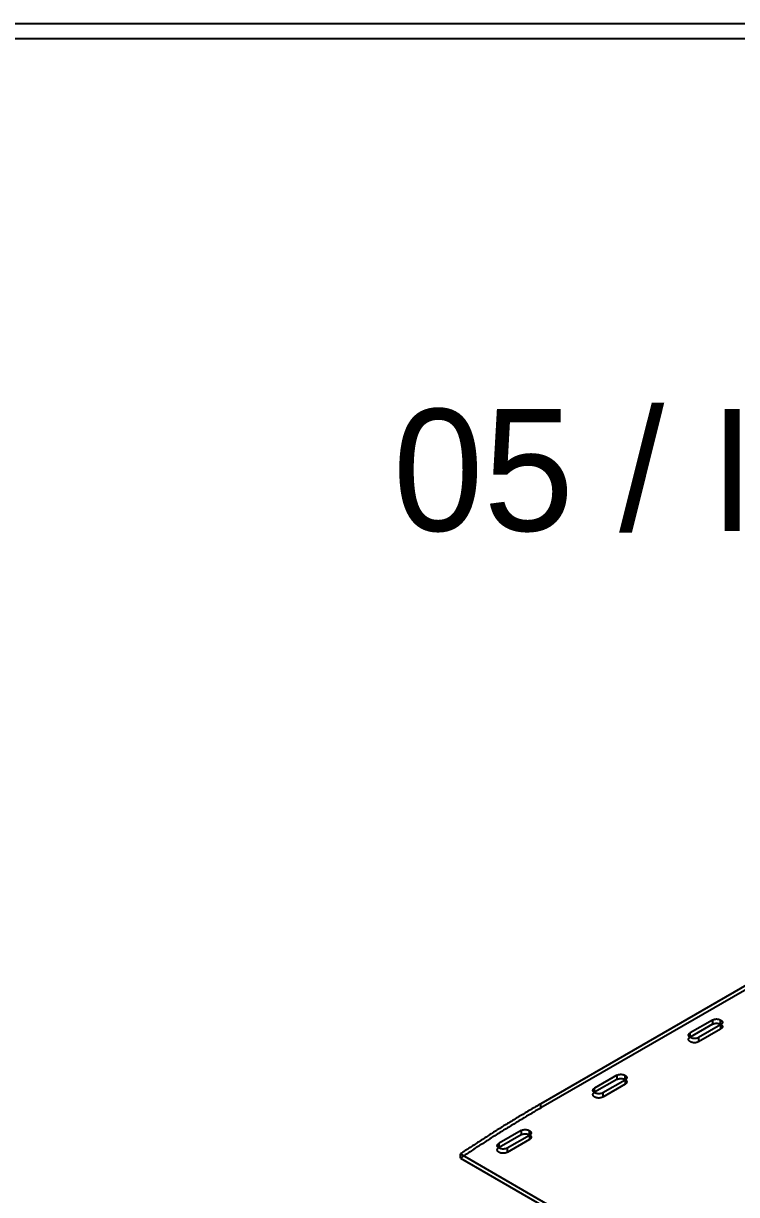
# Model space of a CAD drawing. Header units: inches. Extents: x 4 to 268, y 4 to 172.
# Drawn here: x 65.04 to 76.76, y 26.21 to 45.44 of the extents above; entities that cross this region are included whole.
import ezdxf

# ---------------------------------------------------------------- set-up
doc = ezdxf.new("R2010")
doc.units = ezdxf.units.IN
doc.header["$MEASUREMENT"] = 0

msp = doc.modelspace()

# ---------------------------------------------------------------- linework, layer by layer
at = {"layer": 'OUTLINE'}
for p, q in [((31.601, 45.444), (97.288, 45.444)), ((97.288, 45.194), (31.601, 45.194)), ((84.669, 34.126), (73.543, 27.703)), ((84.669, 34.057), (73.543, 27.633)), ((76.362, 29.077), (75.999, 28.868)), ((76.362, 29.077), (76.364, 29.078)), ((76.362, 29.077), (76.362, 29.008)), ((76.364, 29.078), (76.365, 29.079)), ((76.365, 29.079), (76.367, 29.08)), ((76.367, 29.08), (76.369, 29.081)), ((76.369, 29.081), (76.371, 29.082)), ((76.371, 29.082), (76.373, 29.083)), ((76.373, 29.083), (76.375, 29.084)), ((76.375, 29.084), (76.377, 29.084)), ((76.377, 29.084), (76.379, 29.085)), ((76.379, 29.085), (76.381, 29.086)), ((76.381, 29.086), (76.383, 29.086)), ((76.383, 29.086), (76.385, 29.087)), ((76.385, 29.087), (76.387, 29.088)), ((76.387, 29.088), (76.389, 29.088)), ((76.389, 29.088), (76.391, 29.089)), ((76.391, 29.089), (76.393, 29.089)), ((76.393, 29.089), (76.395, 29.09)), ((76.395, 29.09), (76.398, 29.09)), ((76.398, 29.09), (76.4, 29.091)), ((76.4, 29.091), (76.402, 29.091)), ((76.402, 29.091), (76.404, 29.092)), ((76.404, 29.092), (76.407, 29.092)), ((76.407, 29.092), (76.409, 29.092)), ((76.409, 29.092), (76.411, 29.093)), ((76.411, 29.093), (76.414, 29.093)), ((76.414, 29.093), (76.416, 29.093)), ((76.416, 29.093), (76.418, 29.093)), ((76.418, 29.093), (76.421, 29.093)), ((76.421, 29.093), (76.423, 29.094)), ((76.423, 29.094), (76.425, 29.094)), ((76.425, 29.094), (76.428, 29.094)), ((76.428, 29.094), (76.43, 29.094)), ((76.43, 29.094), (76.432, 29.094)), ((76.432, 29.094), (76.435, 29.094)), ((76.435, 29.094), (76.437, 29.094)), ((76.437, 29.094), (76.44, 29.093)), ((76.44, 29.093), (76.442, 29.093)), ((76.442, 29.093), (76.444, 29.093)), ((76.444, 29.093), (76.447, 29.093)), ((76.447, 29.093), (76.449, 29.093)), ((76.449, 29.093), (76.451, 29.092)), ((76.451, 29.092), (76.453, 29.092)), ((76.453, 29.092), (76.456, 29.092)), ((76.456, 29.092), (76.458, 29.091)), ((76.458, 29.091), (76.46, 29.091)), ((76.46, 29.091), (76.462, 29.09)), ((76.462, 29.09), (76.465, 29.09)), ((76.465, 29.09), (76.467, 29.089)), ((76.467, 29.089), (76.469, 29.089)), ((76.469, 29.089), (76.471, 29.088)), ((76.471, 29.088), (76.473, 29.088)), ((76.473, 29.088), (76.475, 29.087)), ((76.475, 29.087), (76.477, 29.086)), ((76.477, 29.086), (76.48, 29.086)), ((76.48, 29.086), (76.482, 29.085)), ((76.482, 29.085), (76.484, 29.084)), ((76.484, 29.084), (76.485, 29.084)), ((76.485, 29.084), (76.487, 29.083)), ((76.487, 29.083), (76.489, 29.082)), ((76.489, 29.082), (76.491, 29.081)), ((76.491, 29.081), (76.493, 29.08)), ((76.493, 29.08), (76.495, 29.079)), ((76.495, 29.079), (76.496, 29.078)), ((76.496, 29.078), (76.498, 29.077)), ((76.498, 29.008), (76.498, 29.077)), ((76.498, 29.077), (76.5, 29.076)), ((76.5, 29.076), (76.501, 29.075)), ((76.501, 29.075), (76.503, 29.074)), ((76.503, 29.074), (76.504, 29.073)), ((76.504, 29.073), (76.506, 29.072)), ((76.506, 29.072), (76.507, 29.071)), ((76.507, 29.071), (76.509, 29.07)), ((76.509, 29.07), (76.51, 29.069)), ((76.51, 29.069), (76.511, 29.068)), ((76.511, 29.068), (76.513, 29.067)), ((76.513, 29.067), (76.514, 29.066)), ((76.514, 29.066), (76.515, 29.064)), ((76.515, 29.064), (76.516, 29.063)), ((76.516, 29.063), (76.517, 29.062)), ((76.517, 29.062), (76.518, 29.061)), ((76.518, 29.061), (76.519, 29.059)), ((76.519, 29.059), (76.52, 29.058)), ((76.52, 29.058), (76.521, 29.057)), ((76.521, 29.057), (76.521, 29.056)), ((76.521, 29.056), (76.522, 29.054)), ((76.522, 29.054), (76.523, 29.053)), ((76.523, 29.053), (76.523, 29.052)), ((76.523, 29.052), (76.524, 29.05)), ((76.524, 29.05), (76.524, 29.049)), ((76.524, 29.049), (76.525, 29.048)), ((76.525, 29.048), (76.525, 29.046)), ((76.525, 29.046), (76.526, 29.045)), ((76.526, 29.045), (76.526, 29.044)), ((76.526, 29.044), (76.526, 29.042)), ((75.978, 28.85), (75.98, 28.852)), ((75.98, 28.852), (75.982, 28.855)), ((75.982, 28.855), (75.985, 28.857)), ((75.985, 28.857), (75.987, 28.86)), ((75.987, 28.86), (75.99, 28.862)), ((75.99, 28.862), (75.993, 28.864)), ((75.993, 28.864), (75.996, 28.866)), ((75.996, 28.866), (75.999, 28.868)), ((76.362, 29.008), (75.999, 28.798)), ((75.999, 28.798), (75.999, 28.868)), ((76.498, 28.999), (76.135, 28.789)), ((76.498, 28.929), (76.135, 28.72)), ((76.362, 29.008), (76.364, 29.009)), ((76.364, 29.009), (76.365, 29.009)), ((76.365, 29.009), (76.367, 29.01)), ((76.367, 29.01), (76.369, 29.011)), ((76.369, 29.011), (76.371, 29.012)), ((76.371, 29.012), (76.373, 29.013)), ((76.373, 29.013), (76.375, 29.014)), ((76.375, 29.014), (76.377, 29.014)), ((76.377, 29.014), (76.379, 29.015)), ((76.379, 29.015), (76.381, 29.016)), ((76.381, 29.016), (76.383, 29.017)), ((76.383, 29.017), (76.385, 29.017)), ((76.385, 29.017), (76.387, 29.018)), ((76.387, 29.018), (76.389, 29.019)), ((76.389, 29.019), (76.391, 29.019)), ((76.391, 29.019), (76.393, 29.02)), ((76.393, 29.02), (76.395, 29.02)), ((76.395, 29.02), (76.398, 29.021)), ((76.398, 29.021), (76.4, 29.021)), ((76.4, 29.021), (76.402, 29.021)), ((76.402, 29.021), (76.404, 29.022)), ((76.404, 29.022), (76.407, 29.022)), ((76.407, 29.022), (76.409, 29.022)), ((76.409, 29.022), (76.411, 29.023)), ((76.411, 29.023), (76.414, 29.023)), ((76.414, 29.023), (76.416, 29.023)), ((76.416, 29.023), (76.418, 29.023)), ((76.418, 29.023), (76.421, 29.024)), ((76.421, 29.024), (76.423, 29.024)), ((76.423, 29.024), (76.425, 29.024)), ((76.425, 29.024), (76.428, 29.024)), ((76.428, 29.024), (76.43, 29.024)), ((76.43, 29.024), (76.432, 29.024)), ((76.432, 29.024), (76.435, 29.024)), ((76.435, 29.024), (76.437, 29.024)), ((76.437, 29.024), (76.44, 29.024)), ((76.44, 29.024), (76.442, 29.023)), ((76.442, 29.023), (76.444, 29.023)), ((76.444, 29.023), (76.447, 29.023)), ((76.447, 29.023), (76.449, 29.023)), ((76.449, 29.023), (76.451, 29.022)), ((76.451, 29.022), (76.453, 29.022)), ((76.453, 29.022), (76.456, 29.022)), ((76.456, 29.022), (76.458, 29.021)), ((76.458, 29.021), (76.46, 29.021)), ((76.46, 29.021), (76.462, 29.021)), ((76.462, 29.021), (76.465, 29.02)), ((76.465, 29.02), (76.467, 29.02)), ((76.467, 29.02), (76.469, 29.019)), ((76.469, 29.019), (76.471, 29.019)), ((76.471, 29.019), (76.473, 29.018)), ((76.473, 29.018), (76.475, 29.017)), ((76.475, 29.017), (76.477, 29.017)), ((76.477, 29.017), (76.48, 29.016)), ((76.48, 29.016), (76.482, 29.015)), ((76.482, 29.015), (76.484, 29.014)), ((76.484, 29.014), (76.485, 29.014)), ((76.485, 29.014), (76.487, 29.013)), ((76.487, 29.013), (76.489, 29.012)), ((76.489, 29.012), (76.491, 29.011)), ((76.491, 29.011), (76.493, 29.01)), ((76.493, 29.01), (76.495, 29.009)), ((76.495, 29.009), (76.496, 29.009)), ((76.496, 29.009), (76.498, 29.008)), ((76.498, 29.008), (76.5, 29.007)), ((76.5, 29), (76.498, 28.999)), ((76.498, 28.999), (76.498, 28.929)), ((76.5, 28.93), (76.498, 28.929)), ((76.5, 29.007), (76.501, 29.006)), ((76.501, 29.001), (76.5, 29)), ((76.501, 28.931), (76.5, 28.93)), ((76.501, 29.006), (76.503, 29.005)), ((76.503, 29.002), (76.501, 29.001)), ((76.503, 28.932), (76.501, 28.931)), ((76.503, 29.005), (76.504, 29.004)), ((76.504, 29.003), (76.503, 29.002)), ((76.504, 28.933), (76.503, 28.932)), ((76.504, 29.004), (76.506, 29.002)), ((76.506, 29.004), (76.504, 29.003)), ((76.506, 28.934), (76.504, 28.933)), ((76.507, 29.005), (76.506, 29.004)), ((76.506, 29.002), (76.507, 29.001)), ((76.507, 28.935), (76.506, 28.934)), ((76.509, 29.006), (76.507, 29.005)), ((76.507, 29.001), (76.509, 29)), ((76.509, 28.936), (76.507, 28.935)), ((76.51, 29.007), (76.509, 29.006)), ((76.509, 29), (76.51, 28.999)), ((76.51, 28.937), (76.509, 28.936)), ((76.511, 29.008), (76.51, 29.007)), ((76.51, 28.999), (76.511, 28.998)), ((76.511, 28.939), (76.51, 28.937)), ((76.513, 29.01), (76.511, 29.008)), ((76.511, 28.998), (76.513, 28.997)), ((76.513, 28.94), (76.511, 28.939)), ((76.514, 29.011), (76.513, 29.01)), ((76.513, 28.997), (76.514, 28.996)), ((76.514, 28.941), (76.513, 28.94)), ((76.515, 29.012), (76.514, 29.011)), ((76.514, 28.996), (76.515, 28.994)), ((76.515, 28.942), (76.514, 28.941)), ((76.516, 29.013), (76.515, 29.012)), ((76.515, 28.994), (76.516, 28.993)), ((76.516, 28.943), (76.515, 28.942)), ((76.517, 29.014), (76.516, 29.013)), ((76.516, 28.993), (76.517, 28.992)), ((76.517, 28.945), (76.516, 28.943)), ((76.518, 29.016), (76.517, 29.014)), ((76.517, 28.992), (76.518, 28.991)), ((76.518, 28.946), (76.517, 28.945)), ((76.519, 29.017), (76.518, 29.016)), ((76.518, 28.991), (76.519, 28.99)), ((76.519, 28.947), (76.518, 28.946)), ((76.52, 29.018), (76.519, 29.017)), ((76.519, 28.99), (76.52, 28.988)), ((76.52, 28.948), (76.519, 28.947)), ((76.521, 29.019), (76.52, 29.018)), ((76.52, 28.988), (76.521, 28.987)), ((76.521, 28.95), (76.52, 28.948)), ((76.522, 29.022), (76.521, 29.021)), ((76.521, 29.021), (76.521, 29.019)), ((76.521, 28.987), (76.521, 28.986)), ((76.521, 28.986), (76.522, 28.984)), ((76.522, 28.952), (76.521, 28.951)), ((76.521, 28.951), (76.521, 28.95)), ((76.523, 29.023), (76.522, 29.022)), ((76.522, 28.984), (76.523, 28.983)), ((76.523, 28.953), (76.522, 28.952)), ((76.524, 29.026), (76.523, 29.025)), ((76.523, 29.025), (76.523, 29.023)), ((76.523, 28.983), (76.523, 28.982)), ((76.523, 28.982), (76.524, 28.98)), ((76.524, 28.956), (76.523, 28.955)), ((76.523, 28.955), (76.523, 28.953)), ((76.525, 29.029), (76.524, 29.027)), ((76.524, 29.027), (76.524, 29.026)), ((76.524, 28.98), (76.524, 28.979)), ((76.524, 28.979), (76.525, 28.978)), ((76.525, 28.959), (76.524, 28.957)), ((76.524, 28.957), (76.524, 28.956)), ((76.526, 29.031), (76.525, 29.03)), ((76.525, 29.03), (76.525, 29.029)), ((76.525, 28.978), (76.525, 28.976)), ((76.525, 28.976), (76.526, 28.975)), ((76.526, 28.962), (76.525, 28.96)), ((76.525, 28.96), (76.525, 28.959)), ((76.526, 29.042), (76.526, 29.041)), ((76.526, 29.041), (76.526, 29.039)), ((76.526, 29.039), (76.526, 29.038)), ((76.526, 29.038), (76.526, 29.037)), ((76.526, 29.037), (76.526, 29.035)), ((76.526, 29.035), (76.526, 29.034)), ((76.526, 29.034), (76.526, 29.033)), ((76.526, 29.033), (76.526, 29.031)), ((76.526, 28.975), (76.526, 28.974)), ((76.526, 28.974), (76.526, 28.972)), ((76.526, 28.972), (76.526, 28.971)), ((76.526, 28.971), (76.526, 28.97)), ((76.526, 28.97), (76.526, 28.968)), ((76.526, 28.968), (76.526, 28.967)), ((76.526, 28.967), (76.526, 28.966)), ((76.526, 28.966), (76.526, 28.964)), ((76.526, 28.964), (76.526, 28.963)), ((76.526, 28.963), (76.526, 28.962)), ((75.971, 28.831), (75.972, 28.834)), ((75.971, 28.829), (75.971, 28.831)), ((75.971, 28.826), (75.971, 28.829)), ((75.972, 28.823), (75.971, 28.826)), ((75.971, 28.762), (75.972, 28.764)), ((75.971, 28.759), (75.971, 28.762)), ((75.971, 28.756), (75.971, 28.759)), ((75.972, 28.753), (75.971, 28.756)), ((75.972, 28.837), (75.973, 28.839)), ((75.972, 28.834), (75.972, 28.837)), ((75.972, 28.821), (75.972, 28.823)), ((75.973, 28.818), (75.972, 28.821)), ((75.972, 28.767), (75.973, 28.77)), ((75.972, 28.764), (75.972, 28.767)), ((75.972, 28.751), (75.972, 28.753)), ((75.973, 28.748), (75.972, 28.751)), ((75.973, 28.839), (75.974, 28.842)), ((75.974, 28.815), (75.973, 28.818)), ((75.973, 28.77), (75.974, 28.772)), ((75.974, 28.745), (75.973, 28.748)), ((75.974, 28.842), (75.975, 28.845)), ((75.975, 28.813), (75.974, 28.815)), ((75.974, 28.772), (75.975, 28.775)), ((75.975, 28.743), (75.974, 28.745)), ((75.975, 28.845), (75.977, 28.847)), ((75.977, 28.81), (75.975, 28.813)), ((75.975, 28.775), (75.977, 28.778)), ((75.977, 28.74), (75.975, 28.743)), ((75.977, 28.847), (75.978, 28.85)), ((75.978, 28.807), (75.977, 28.81)), ((75.977, 28.778), (75.978, 28.78)), ((75.978, 28.738), (75.977, 28.74)), ((75.98, 28.805), (75.978, 28.807)), ((75.978, 28.78), (75.98, 28.783)), ((75.98, 28.735), (75.978, 28.738)), ((75.982, 28.802), (75.98, 28.805)), ((75.98, 28.783), (75.982, 28.785)), ((75.982, 28.733), (75.98, 28.735)), ((75.985, 28.8), (75.982, 28.802)), ((75.982, 28.785), (75.985, 28.787)), ((75.985, 28.73), (75.982, 28.733)), ((75.987, 28.798), (75.985, 28.8)), ((75.985, 28.787), (75.987, 28.79)), ((75.987, 28.728), (75.985, 28.73)), ((75.99, 28.796), (75.987, 28.798)), ((75.987, 28.79), (75.99, 28.792)), ((75.99, 28.726), (75.987, 28.728)), ((75.993, 28.793), (75.99, 28.796)), ((75.99, 28.792), (75.993, 28.794)), ((75.993, 28.724), (75.99, 28.726)), ((75.993, 28.794), (75.996, 28.796)), ((75.996, 28.791), (75.993, 28.793)), ((75.996, 28.722), (75.993, 28.724)), ((75.996, 28.796), (75.999, 28.798)), ((75.999, 28.789), (75.996, 28.791)), ((75.999, 28.72), (75.996, 28.722)), ((76.003, 28.788), (75.999, 28.789)), ((76.003, 28.718), (75.999, 28.72)), ((76.006, 28.786), (76.003, 28.788)), ((76.006, 28.716), (76.003, 28.718)), ((76.01, 28.784), (76.006, 28.786)), ((76.01, 28.714), (76.006, 28.716)), ((76.014, 28.782), (76.01, 28.784)), ((76.014, 28.713), (76.01, 28.714)), ((76.018, 28.781), (76.014, 28.782)), ((76.018, 28.711), (76.014, 28.713)), ((76.022, 28.78), (76.018, 28.781)), ((76.022, 28.71), (76.018, 28.711)), ((76.026, 28.778), (76.022, 28.78)), ((76.026, 28.709), (76.022, 28.71)), ((76.03, 28.777), (76.026, 28.778)), ((76.03, 28.708), (76.026, 28.709)), ((76.035, 28.776), (76.03, 28.777)), ((76.035, 28.707), (76.03, 28.708)), ((76.039, 28.776), (76.035, 28.776)), ((76.039, 28.706), (76.035, 28.707)), ((76.044, 28.775), (76.039, 28.776)), ((76.044, 28.705), (76.039, 28.706)), ((76.049, 28.774), (76.044, 28.775)), ((76.049, 28.704), (76.044, 28.705)), ((76.053, 28.774), (76.049, 28.774)), ((76.053, 28.704), (76.049, 28.704)), ((76.058, 28.773), (76.053, 28.774)), ((76.058, 28.704), (76.053, 28.704)), ((76.063, 28.773), (76.058, 28.773)), ((76.063, 28.703), (76.058, 28.704)), ((76.067, 28.773), (76.063, 28.773)), ((76.067, 28.703), (76.063, 28.703)), ((76.072, 28.773), (76.067, 28.773)), ((76.072, 28.703), (76.067, 28.703)), ((76.077, 28.773), (76.072, 28.773)), ((76.077, 28.704), (76.072, 28.703)), ((76.081, 28.774), (76.077, 28.773)), ((76.081, 28.704), (76.077, 28.704)), ((76.086, 28.774), (76.081, 28.774)), ((76.086, 28.704), (76.081, 28.704)), ((76.091, 28.775), (76.086, 28.774)), ((76.091, 28.705), (76.086, 28.704)), ((76.095, 28.776), (76.091, 28.775)), ((76.095, 28.706), (76.091, 28.705)), ((76.1, 28.776), (76.095, 28.776)), ((76.1, 28.707), (76.095, 28.706)), ((76.104, 28.777), (76.1, 28.776)), ((76.104, 28.708), (76.1, 28.707)), ((76.108, 28.778), (76.104, 28.777)), ((76.108, 28.709), (76.104, 28.708)), ((76.113, 28.78), (76.108, 28.778)), ((76.113, 28.71), (76.108, 28.709)), ((76.117, 28.781), (76.113, 28.78)), ((76.117, 28.711), (76.113, 28.71)), ((76.121, 28.782), (76.117, 28.781)), ((76.121, 28.713), (76.117, 28.711)), ((76.125, 28.784), (76.121, 28.782)), ((76.125, 28.714), (76.121, 28.713)), ((76.128, 28.786), (76.125, 28.784)), ((76.128, 28.716), (76.125, 28.714)), ((76.132, 28.788), (76.128, 28.786)), ((76.132, 28.718), (76.128, 28.716)), ((76.135, 28.789), (76.132, 28.788)), ((76.135, 28.72), (76.132, 28.718)), ((76.135, 28.789), (76.135, 28.72)), ((74.79, 28.17), (74.427, 27.96)), ((74.79, 28.1), (74.427, 27.89)), ((74.926, 28.091), (74.563, 27.882)), ((74.79, 28.17), (74.792, 28.171)), ((74.79, 28.17), (74.79, 28.1)), ((74.79, 28.1), (74.792, 28.101)), ((74.792, 28.171), (74.793, 28.172)), ((74.792, 28.101), (74.793, 28.102)), ((74.793, 28.172), (74.795, 28.172)), ((74.793, 28.102), (74.795, 28.103)), ((74.795, 28.172), (74.797, 28.173)), ((74.795, 28.103), (74.797, 28.104)), ((74.797, 28.173), (74.799, 28.174)), ((74.797, 28.104), (74.799, 28.104)), ((74.799, 28.174), (74.801, 28.175)), ((74.799, 28.104), (74.801, 28.105)), ((74.801, 28.175), (74.803, 28.176)), ((74.801, 28.105), (74.803, 28.106)), ((74.803, 28.176), (74.805, 28.177)), ((74.803, 28.106), (74.805, 28.107)), ((74.805, 28.177), (74.806, 28.177)), ((74.805, 28.107), (74.806, 28.108)), ((74.806, 28.177), (74.808, 28.178)), ((74.806, 28.108), (74.808, 28.108)), ((74.808, 28.178), (74.811, 28.179)), ((74.808, 28.108), (74.811, 28.109)), ((74.811, 28.179), (74.813, 28.179)), ((74.811, 28.109), (74.813, 28.11)), ((74.813, 28.179), (74.815, 28.18)), ((74.813, 28.11), (74.815, 28.11)), ((74.815, 28.18), (74.817, 28.181)), ((74.815, 28.11), (74.817, 28.111)), ((74.817, 28.181), (74.819, 28.181)), ((74.817, 28.111), (74.819, 28.111)), ((74.819, 28.181), (74.821, 28.182)), ((74.819, 28.111), (74.821, 28.112)), ((74.821, 28.182), (74.823, 28.182)), ((74.821, 28.112), (74.823, 28.112)), ((74.823, 28.182), (74.826, 28.183)), ((74.823, 28.112), (74.826, 28.113)), ((74.826, 28.183), (74.828, 28.183)), ((74.826, 28.113), (74.828, 28.113)), ((74.828, 28.183), (74.83, 28.184)), ((74.828, 28.113), (74.83, 28.114)), ((74.83, 28.184), (74.832, 28.184)), ((74.83, 28.114), (74.832, 28.114)), ((74.832, 28.184), (74.835, 28.184)), ((74.832, 28.114), (74.835, 28.114)), ((74.835, 28.184), (74.837, 28.185)), ((74.835, 28.114), (74.837, 28.115)), ((74.837, 28.185), (74.839, 28.185)), ((74.837, 28.115), (74.839, 28.115)), ((74.839, 28.185), (74.842, 28.185)), ((74.839, 28.115), (74.842, 28.115)), ((74.842, 28.185), (74.844, 28.185)), ((74.842, 28.115), (74.844, 28.116)), ((74.844, 28.185), (74.846, 28.186)), ((74.844, 28.116), (74.846, 28.116)), ((74.846, 28.186), (74.849, 28.186)), ((74.846, 28.116), (74.849, 28.116)), ((74.849, 28.186), (74.851, 28.186)), ((74.849, 28.116), (74.851, 28.116)), ((74.851, 28.186), (74.853, 28.186)), ((74.851, 28.116), (74.853, 28.116)), ((74.853, 28.186), (74.856, 28.186)), ((74.853, 28.116), (74.856, 28.116)), ((74.856, 28.186), (74.858, 28.186)), ((74.856, 28.116), (74.858, 28.116)), ((74.858, 28.186), (74.86, 28.186)), ((74.858, 28.116), (74.86, 28.116)), ((74.86, 28.186), (74.863, 28.186)), ((74.86, 28.116), (74.863, 28.116)), ((74.863, 28.186), (74.865, 28.186)), ((74.863, 28.116), (74.865, 28.116)), ((74.865, 28.186), (74.867, 28.186)), ((74.865, 28.116), (74.867, 28.116)), ((74.867, 28.186), (74.87, 28.186)), ((74.867, 28.116), (74.87, 28.116)), ((74.87, 28.186), (74.872, 28.185)), ((74.87, 28.116), (74.872, 28.116)), ((74.872, 28.185), (74.874, 28.185)), ((74.872, 28.116), (74.874, 28.115)), ((74.874, 28.185), (74.877, 28.185)), ((74.874, 28.115), (74.877, 28.115)), ((74.877, 28.185), (74.879, 28.185)), ((74.877, 28.115), (74.879, 28.115)), ((74.879, 28.185), (74.881, 28.184)), ((74.879, 28.115), (74.881, 28.114)), ((74.881, 28.184), (74.884, 28.184)), ((74.881, 28.114), (74.884, 28.114)), ((74.884, 28.184), (74.886, 28.184)), ((74.884, 28.114), (74.886, 28.114)), ((74.886, 28.184), (74.888, 28.183)), ((74.886, 28.114), (74.888, 28.113)), ((74.888, 28.183), (74.89, 28.183)), ((74.888, 28.113), (74.89, 28.113)), ((74.89, 28.183), (74.893, 28.182)), ((74.89, 28.113), (74.893, 28.112)), ((74.893, 28.182), (74.895, 28.182)), ((74.893, 28.112), (74.895, 28.112)), ((74.895, 28.182), (74.897, 28.181)), ((74.895, 28.112), (74.897, 28.111)), ((74.897, 28.181), (74.899, 28.181)), ((74.897, 28.111), (74.899, 28.111)), ((74.899, 28.181), (74.901, 28.18)), ((74.899, 28.111), (74.901, 28.11)), ((74.901, 28.18), (74.903, 28.179)), ((74.901, 28.11), (74.903, 28.11)), ((74.903, 28.179), (74.905, 28.179)), ((74.903, 28.11), (74.905, 28.109)), ((74.905, 28.179), (74.907, 28.178)), ((74.905, 28.109), (74.907, 28.108)), ((74.907, 28.178), (74.909, 28.177)), ((74.907, 28.108), (74.909, 28.108)), ((74.909, 28.177), (74.911, 28.177)), ((74.909, 28.108), (74.911, 28.107)), ((74.911, 28.177), (74.913, 28.176)), ((74.911, 28.107), (74.913, 28.106)), ((74.913, 28.176), (74.915, 28.175)), ((74.913, 28.106), (74.915, 28.105)), ((74.915, 28.175), (74.917, 28.174)), ((74.915, 28.105), (74.917, 28.104)), ((74.917, 28.174), (74.919, 28.173)), ((74.917, 28.104), (74.919, 28.104)), ((74.919, 28.173), (74.921, 28.172)), ((74.919, 28.104), (74.921, 28.103)), ((74.921, 28.172), (74.923, 28.172)), ((74.921, 28.103), (74.923, 28.102)), ((74.923, 28.172), (74.924, 28.171)), ((74.923, 28.102), (74.924, 28.101)), ((74.924, 28.171), (74.926, 28.17)), ((74.924, 28.101), (74.926, 28.1)), ((74.926, 28.17), (74.928, 28.169)), ((74.926, 28.1), (74.926, 28.17)), ((74.926, 28.1), (74.928, 28.099)), ((74.928, 28.092), (74.926, 28.091)), ((74.926, 28.091), (74.926, 28.021)), ((74.928, 28.169), (74.929, 28.168)), ((74.928, 28.099), (74.929, 28.098)), ((74.929, 28.093), (74.928, 28.092)), ((74.929, 28.168), (74.931, 28.167)), ((74.929, 28.098), (74.931, 28.097)), ((74.931, 28.094), (74.929, 28.093)), ((74.931, 28.167), (74.932, 28.166)), ((74.931, 28.097), (74.932, 28.096)), ((74.932, 28.095), (74.931, 28.094)), ((74.932, 28.166), (74.934, 28.165)), ((74.932, 28.096), (74.934, 28.095)), ((74.934, 28.096), (74.932, 28.095)), ((74.934, 28.165), (74.935, 28.164)), ((74.935, 28.097), (74.934, 28.096)), ((74.934, 28.095), (74.935, 28.094)), ((74.935, 28.164), (74.937, 28.162)), ((74.937, 28.098), (74.935, 28.097)), ((74.935, 28.094), (74.937, 28.093)), ((74.937, 28.162), (74.938, 28.161)), ((74.938, 28.1), (74.937, 28.098)), ((74.937, 28.093), (74.938, 28.091)), ((74.938, 28.161), (74.939, 28.16)), ((74.939, 28.101), (74.938, 28.1)), ((74.938, 28.091), (74.939, 28.09)), ((74.939, 28.16), (74.94, 28.159)), ((74.94, 28.102), (74.939, 28.101)), ((74.939, 28.09), (74.94, 28.089)), ((74.94, 28.159), (74.942, 28.158)), ((74.942, 28.103), (74.94, 28.102)), ((74.94, 28.089), (74.942, 28.088)), ((74.942, 28.158), (74.943, 28.157)), ((74.943, 28.104), (74.942, 28.103)), ((74.942, 28.088), (74.943, 28.087)), ((74.943, 28.157), (74.944, 28.155)), ((74.944, 28.105), (74.943, 28.104)), ((74.943, 28.087), (74.944, 28.086)), ((74.944, 28.155), (74.945, 28.154)), ((74.945, 28.107), (74.944, 28.105)), ((74.944, 28.086), (74.945, 28.084)), ((74.945, 28.154), (74.946, 28.153)), ((74.946, 28.108), (74.945, 28.107)), ((74.945, 28.084), (74.946, 28.083)), ((74.946, 28.153), (74.947, 28.152)), ((74.947, 28.109), (74.946, 28.108)), ((74.946, 28.083), (74.947, 28.082)), ((74.947, 28.152), (74.948, 28.15)), ((74.948, 28.11), (74.947, 28.109)), ((74.947, 28.082), (74.948, 28.081)), ((74.948, 28.15), (74.949, 28.149)), ((74.949, 28.112), (74.948, 28.11)), ((74.949, 28.149), (74.949, 28.148)), ((74.949, 28.148), (74.95, 28.147)), ((74.95, 28.114), (74.949, 28.113)), ((74.949, 28.113), (74.949, 28.112)), ((74.95, 28.147), (74.951, 28.145)), ((74.951, 28.116), (74.95, 28.114)), ((74.951, 28.145), (74.951, 28.144)), ((74.951, 28.144), (74.952, 28.143)), ((74.952, 28.118), (74.951, 28.117)), ((74.951, 28.117), (74.951, 28.116)), ((74.952, 28.143), (74.952, 28.141)), ((74.952, 28.141), (74.953, 28.14)), ((74.953, 28.121), (74.952, 28.12)), ((74.952, 28.12), (74.952, 28.118)), ((74.953, 28.14), (74.953, 28.139)), ((74.953, 28.139), (74.953, 28.137)), ((74.953, 28.137), (74.954, 28.136)), ((74.954, 28.125), (74.953, 28.124)), ((74.953, 28.124), (74.953, 28.122)), ((74.953, 28.122), (74.953, 28.121)), ((74.954, 28.136), (74.954, 28.135)), ((74.954, 28.135), (74.954, 28.133)), ((74.954, 28.133), (74.954, 28.132)), ((74.954, 28.132), (74.954, 28.13)), ((74.954, 28.13), (74.954, 28.129)), ((74.954, 28.129), (74.954, 28.128)), ((74.954, 28.128), (74.954, 28.126)), ((74.954, 28.126), (74.954, 28.125)), ((74.399, 27.926), (74.4, 27.929)), ((74.399, 27.924), (74.399, 27.926)), ((74.399, 27.921), (74.399, 27.924)), ((74.399, 27.918), (74.399, 27.921)), ((74.399, 27.916), (74.399, 27.918)), ((74.4, 27.913), (74.399, 27.916)), ((74.4, 27.929), (74.401, 27.932)), ((74.401, 27.91), (74.4, 27.913)), ((74.401, 27.932), (74.402, 27.934)), ((74.402, 27.907), (74.401, 27.91)), ((74.402, 27.934), (74.403, 27.937)), ((74.403, 27.905), (74.402, 27.907)), ((74.403, 27.937), (74.405, 27.94)), ((74.405, 27.902), (74.403, 27.905)), ((74.405, 27.94), (74.406, 27.942)), ((74.406, 27.9), (74.405, 27.902)), ((74.406, 27.942), (74.408, 27.945)), ((74.408, 27.897), (74.406, 27.9)), ((74.408, 27.945), (74.41, 27.947)), ((74.41, 27.895), (74.408, 27.897)), ((74.41, 27.947), (74.413, 27.95)), ((74.413, 27.892), (74.41, 27.895)), ((74.413, 27.95), (74.415, 27.952)), ((74.415, 27.89), (74.413, 27.892)), ((74.415, 27.952), (74.418, 27.954)), ((74.418, 27.888), (74.415, 27.89)), ((74.418, 27.954), (74.421, 27.956)), ((74.421, 27.956), (74.424, 27.958)), ((74.424, 27.958), (74.427, 27.96)), ((74.424, 27.888), (74.427, 27.89)), ((74.427, 27.89), (74.427, 27.96)), ((74.926, 28.021), (74.563, 27.812)), ((74.928, 28.022), (74.926, 28.021)), ((74.929, 28.023), (74.928, 28.022)), ((74.931, 28.024), (74.929, 28.023)), ((74.932, 28.025), (74.931, 28.024)), ((74.934, 28.026), (74.932, 28.025)), ((74.935, 28.028), (74.934, 28.026)), ((74.937, 28.029), (74.935, 28.028)), ((74.938, 28.03), (74.937, 28.029)), ((74.939, 28.031), (74.938, 28.03)), ((74.94, 28.032), (74.939, 28.031)), ((74.942, 28.033), (74.94, 28.032)), ((74.943, 28.034), (74.942, 28.033)), ((74.944, 28.036), (74.943, 28.034)), ((74.945, 28.037), (74.944, 28.036)), ((74.946, 28.038), (74.945, 28.037)), ((74.947, 28.039), (74.946, 28.038)), ((74.948, 28.041), (74.947, 28.039)), ((74.948, 28.081), (74.949, 28.079)), ((74.949, 28.042), (74.948, 28.041)), ((74.949, 28.079), (74.949, 28.078)), ((74.949, 28.078), (74.95, 28.077)), ((74.95, 28.044), (74.949, 28.043)), ((74.949, 28.043), (74.949, 28.042)), ((74.95, 28.077), (74.951, 28.075)), ((74.951, 28.046), (74.95, 28.044)), ((74.951, 28.075), (74.951, 28.074)), ((74.951, 28.074), (74.952, 28.073)), ((74.952, 28.048), (74.951, 28.047)), ((74.951, 28.047), (74.951, 28.046)), ((74.952, 28.073), (74.952, 28.071)), ((74.952, 28.071), (74.953, 28.07)), ((74.953, 28.051), (74.952, 28.05)), ((74.952, 28.05), (74.952, 28.048)), ((74.953, 28.07), (74.953, 28.069)), ((74.953, 28.069), (74.953, 28.067)), ((74.953, 28.067), (74.954, 28.066)), ((74.954, 28.055), (74.953, 28.054)), ((74.953, 28.054), (74.953, 28.052)), ((74.953, 28.052), (74.953, 28.051)), ((74.954, 28.066), (74.954, 28.065)), ((74.954, 28.065), (74.954, 28.063)), ((74.954, 28.063), (74.954, 28.062)), ((74.954, 28.062), (74.954, 28.061)), ((74.954, 28.061), (74.954, 28.059)), ((74.954, 28.059), (74.954, 28.058)), ((74.954, 28.058), (74.954, 28.057)), ((74.954, 28.057), (74.954, 28.055)), ((73.543, 27.703), (73.521, 27.69)), ((73.543, 27.633), (73.543, 27.703)), ((74.399, 27.857), (74.4, 27.859)), ((74.399, 27.854), (74.399, 27.857)), ((74.399, 27.851), (74.399, 27.854)), ((74.399, 27.848), (74.399, 27.851)), ((74.399, 27.846), (74.399, 27.848)), ((74.4, 27.843), (74.399, 27.846)), ((74.4, 27.859), (74.401, 27.862)), ((74.401, 27.84), (74.4, 27.843)), ((74.401, 27.862), (74.402, 27.865)), ((74.402, 27.838), (74.401, 27.84)), ((74.402, 27.865), (74.403, 27.867)), ((74.403, 27.835), (74.402, 27.838)), ((74.403, 27.867), (74.405, 27.87)), ((74.405, 27.832), (74.403, 27.835)), ((74.405, 27.87), (74.406, 27.872)), ((74.406, 27.83), (74.405, 27.832)), ((74.406, 27.872), (74.408, 27.875)), ((74.408, 27.827), (74.406, 27.83)), ((74.408, 27.875), (74.41, 27.877)), ((74.41, 27.825), (74.408, 27.827)), ((74.41, 27.877), (74.413, 27.88)), ((74.413, 27.823), (74.41, 27.825)), ((74.413, 27.88), (74.415, 27.882)), ((74.415, 27.82), (74.413, 27.823)), ((74.415, 27.882), (74.418, 27.884)), ((74.418, 27.818), (74.415, 27.82)), ((74.421, 27.886), (74.418, 27.888)), ((74.418, 27.884), (74.421, 27.886)), ((74.421, 27.816), (74.418, 27.818)), ((74.421, 27.886), (74.424, 27.888)), ((74.424, 27.884), (74.421, 27.886)), ((74.424, 27.814), (74.421, 27.816)), ((74.427, 27.882), (74.424, 27.884)), ((74.427, 27.812), (74.424, 27.814)), ((74.431, 27.88), (74.427, 27.882)), ((74.431, 27.81), (74.427, 27.812)), ((74.434, 27.878), (74.431, 27.88)), ((74.434, 27.808), (74.431, 27.81)), ((74.438, 27.876), (74.434, 27.878)), ((74.438, 27.807), (74.434, 27.808)), ((74.442, 27.875), (74.438, 27.876)), ((74.442, 27.805), (74.438, 27.807)), ((74.446, 27.873), (74.442, 27.875)), ((74.446, 27.804), (74.442, 27.805)), ((74.45, 27.872), (74.446, 27.873)), ((74.45, 27.802), (74.446, 27.804)), ((74.454, 27.871), (74.45, 27.872)), ((74.454, 27.801), (74.45, 27.802)), ((74.458, 27.87), (74.454, 27.871)), ((74.458, 27.8), (74.454, 27.801)), ((74.463, 27.869), (74.458, 27.87)), ((74.463, 27.799), (74.458, 27.8)), ((74.467, 27.868), (74.463, 27.869)), ((74.467, 27.798), (74.463, 27.799)), ((74.472, 27.867), (74.467, 27.868)), ((74.472, 27.797), (74.467, 27.798)), ((74.476, 27.866), (74.472, 27.867)), ((74.476, 27.797), (74.472, 27.797)), ((74.481, 27.866), (74.476, 27.866)), ((74.481, 27.796), (74.476, 27.797)), ((74.486, 27.866), (74.481, 27.866)), ((74.486, 27.796), (74.481, 27.796)), ((74.49, 27.865), (74.486, 27.866)), ((74.49, 27.796), (74.486, 27.796)), ((74.495, 27.865), (74.49, 27.865)), ((74.495, 27.796), (74.49, 27.796)), ((74.5, 27.865), (74.495, 27.865)), ((74.5, 27.796), (74.495, 27.796)), ((74.505, 27.866), (74.5, 27.865)), ((74.505, 27.796), (74.5, 27.796)), ((74.509, 27.866), (74.505, 27.866)), ((74.509, 27.796), (74.505, 27.796)), ((74.514, 27.866), (74.509, 27.866)), ((74.514, 27.797), (74.509, 27.796)), ((74.519, 27.867), (74.514, 27.866)), ((74.519, 27.797), (74.514, 27.797)), ((74.523, 27.868), (74.519, 27.867)), ((74.523, 27.798), (74.519, 27.797)), ((74.528, 27.869), (74.523, 27.868)), ((74.528, 27.799), (74.523, 27.798)), ((74.532, 27.87), (74.528, 27.869)), ((74.532, 27.8), (74.528, 27.799)), ((74.536, 27.871), (74.532, 27.87)), ((74.536, 27.801), (74.532, 27.8)), ((74.541, 27.872), (74.536, 27.871)), ((74.541, 27.802), (74.536, 27.801)), ((74.545, 27.873), (74.541, 27.872)), ((74.545, 27.804), (74.541, 27.802)), ((74.549, 27.875), (74.545, 27.873)), ((74.549, 27.805), (74.545, 27.804)), ((74.552, 27.876), (74.549, 27.875)), ((74.552, 27.807), (74.549, 27.805)), ((74.556, 27.878), (74.552, 27.876)), ((74.556, 27.808), (74.552, 27.807)), ((74.56, 27.88), (74.556, 27.878)), ((74.56, 27.81), (74.556, 27.808)), ((74.563, 27.882), (74.56, 27.88)), ((74.563, 27.812), (74.56, 27.81)), ((74.563, 27.882), (74.563, 27.812)), ((73.223, 27.515), (73.202, 27.502)), ((73.244, 27.528), (73.223, 27.515)), ((73.266, 27.54), (73.244, 27.528)), ((73.287, 27.553), (73.266, 27.54)), ((73.308, 27.565), (73.287, 27.553)), ((73.329, 27.578), (73.308, 27.565)), ((73.329, 27.508), (73.308, 27.496)), ((73.35, 27.59), (73.329, 27.578)), ((73.35, 27.521), (73.329, 27.508)), ((73.372, 27.603), (73.35, 27.59)), ((73.372, 27.533), (73.35, 27.521)), ((73.393, 27.616), (73.372, 27.603)), ((73.393, 27.546), (73.372, 27.533)), ((73.414, 27.628), (73.393, 27.616)), ((73.414, 27.558), (73.393, 27.546)), ((73.436, 27.641), (73.414, 27.628)), ((73.436, 27.571), (73.414, 27.558)), ((73.457, 27.653), (73.436, 27.641)), ((73.457, 27.583), (73.436, 27.571)), ((73.478, 27.665), (73.457, 27.653)), ((73.478, 27.596), (73.457, 27.583)), ((73.5, 27.678), (73.478, 27.665)), ((73.5, 27.608), (73.478, 27.596)), ((73.521, 27.69), (73.5, 27.678)), ((73.521, 27.621), (73.5, 27.608)), ((73.543, 27.633), (73.521, 27.621)), ((72.91, 27.324), (72.889, 27.311)), ((72.931, 27.337), (72.91, 27.324)), ((72.951, 27.349), (72.931, 27.337)), ((72.972, 27.362), (72.951, 27.349)), ((72.993, 27.375), (72.972, 27.362)), ((73.014, 27.388), (72.993, 27.375)), ((73.014, 27.318), (72.993, 27.305)), ((73.035, 27.401), (73.014, 27.388)), ((73.035, 27.331), (73.014, 27.318)), ((73.055, 27.413), (73.035, 27.401)), ((73.055, 27.344), (73.035, 27.331)), ((73.076, 27.426), (73.055, 27.413)), ((73.076, 27.356), (73.055, 27.344)), ((73.097, 27.439), (73.076, 27.426)), ((73.097, 27.369), (73.076, 27.356)), ((73.118, 27.452), (73.097, 27.439)), ((73.118, 27.382), (73.097, 27.369)), ((73.139, 27.464), (73.118, 27.452)), ((73.139, 27.394), (73.118, 27.382)), ((73.16, 27.477), (73.139, 27.464)), ((73.16, 27.407), (73.139, 27.394)), ((73.181, 27.49), (73.16, 27.477)), ((73.181, 27.42), (73.16, 27.407)), ((73.202, 27.502), (73.181, 27.49)), ((73.202, 27.432), (73.181, 27.42)), ((73.223, 27.445), (73.202, 27.432)), ((73.244, 27.458), (73.223, 27.445)), ((73.266, 27.47), (73.244, 27.458)), ((73.287, 27.483), (73.266, 27.47)), ((73.308, 27.496), (73.287, 27.483)), ((72.603, 27.129), (72.582, 27.116)), ((72.623, 27.142), (72.603, 27.129)), ((72.643, 27.155), (72.623, 27.142)), ((72.664, 27.168), (72.643, 27.155)), ((72.684, 27.182), (72.664, 27.168)), ((72.704, 27.195), (72.684, 27.182)), ((72.704, 27.125), (72.684, 27.112)), ((72.725, 27.208), (72.704, 27.195)), ((72.725, 27.138), (72.704, 27.125)), ((72.745, 27.22), (72.725, 27.208)), ((72.745, 27.151), (72.725, 27.138)), ((72.766, 27.233), (72.745, 27.22)), ((72.766, 27.164), (72.745, 27.151)), ((72.786, 27.246), (72.766, 27.233)), ((72.786, 27.177), (72.766, 27.164)), ((72.807, 27.259), (72.786, 27.246)), ((72.807, 27.19), (72.786, 27.177)), ((72.827, 27.272), (72.807, 27.259)), ((72.827, 27.202), (72.807, 27.19)), ((72.848, 27.285), (72.827, 27.272)), ((72.848, 27.215), (72.827, 27.202)), ((72.869, 27.298), (72.848, 27.285)), ((72.869, 27.228), (72.848, 27.215)), ((73.218, 27.262), (72.855, 27.053)), ((73.218, 27.192), (72.855, 26.983)), ((72.889, 27.311), (72.869, 27.298)), ((72.889, 27.241), (72.869, 27.228)), ((72.91, 27.254), (72.889, 27.241)), ((72.931, 27.267), (72.91, 27.254)), ((72.951, 27.28), (72.931, 27.267)), ((72.972, 27.292), (72.951, 27.28)), ((72.993, 27.305), (72.972, 27.292)), ((73.354, 27.183), (72.991, 26.974)), ((73.218, 27.262), (73.22, 27.263)), ((73.218, 27.262), (73.218, 27.192)), ((73.218, 27.192), (73.22, 27.193)), ((73.22, 27.263), (73.221, 27.264)), ((73.22, 27.193), (73.221, 27.194)), ((73.221, 27.264), (73.223, 27.265)), ((73.221, 27.194), (73.223, 27.195)), ((73.223, 27.265), (73.225, 27.266)), ((73.223, 27.195), (73.225, 27.196)), ((73.225, 27.266), (73.227, 27.267)), ((73.225, 27.196), (73.227, 27.197)), ((73.227, 27.267), (73.229, 27.267)), ((73.227, 27.197), (73.229, 27.198)), ((73.229, 27.267), (73.23, 27.268)), ((73.229, 27.198), (73.23, 27.198)), ((73.23, 27.268), (73.232, 27.269)), ((73.23, 27.198), (73.232, 27.199)), ((73.232, 27.269), (73.234, 27.27)), ((73.232, 27.199), (73.234, 27.2)), ((73.234, 27.27), (73.236, 27.27)), ((73.234, 27.2), (73.236, 27.201)), ((73.236, 27.27), (73.238, 27.271)), ((73.236, 27.201), (73.238, 27.201)), ((73.238, 27.271), (73.24, 27.272)), ((73.238, 27.201), (73.24, 27.202)), ((73.24, 27.272), (73.243, 27.272)), ((73.24, 27.202), (73.243, 27.203)), ((73.243, 27.272), (73.245, 27.273)), ((73.243, 27.203), (73.245, 27.203)), ((73.245, 27.273), (73.247, 27.274)), ((73.245, 27.203), (73.247, 27.204)), ((73.247, 27.274), (73.249, 27.274)), ((73.247, 27.204), (73.249, 27.204)), ((73.249, 27.274), (73.251, 27.275)), ((73.249, 27.204), (73.251, 27.205)), ((73.251, 27.275), (73.253, 27.275)), ((73.251, 27.205), (73.253, 27.205)), ((73.253, 27.275), (73.256, 27.275)), ((73.253, 27.205), (73.256, 27.206)), ((73.256, 27.275), (73.258, 27.276)), ((73.256, 27.206), (73.258, 27.206)), ((73.258, 27.276), (73.26, 27.276)), ((73.258, 27.206), (73.26, 27.206)), ((73.26, 27.276), (73.262, 27.277)), ((73.26, 27.206), (73.262, 27.207)), ((73.262, 27.277), (73.265, 27.277)), ((73.262, 27.207), (73.265, 27.207)), ((73.265, 27.277), (73.267, 27.277)), ((73.265, 27.207), (73.267, 27.207)), ((73.267, 27.277), (73.269, 27.277)), ((73.267, 27.207), (73.269, 27.208)), ((73.269, 27.277), (73.272, 27.278)), ((73.269, 27.208), (73.272, 27.208)), ((73.272, 27.278), (73.274, 27.278)), ((73.272, 27.208), (73.274, 27.208)), ((73.274, 27.278), (73.276, 27.278)), ((73.274, 27.208), (73.276, 27.208)), ((73.276, 27.278), (73.279, 27.278)), ((73.276, 27.208), (73.279, 27.208)), ((73.279, 27.278), (73.281, 27.278)), ((73.279, 27.208), (73.281, 27.208)), ((73.281, 27.278), (73.283, 27.278)), ((73.281, 27.208), (73.283, 27.208)), ((73.283, 27.278), (73.286, 27.278)), ((73.283, 27.208), (73.286, 27.208)), ((73.286, 27.278), (73.288, 27.278)), ((73.286, 27.208), (73.288, 27.208)), ((73.288, 27.278), (73.291, 27.278)), ((73.288, 27.208), (73.291, 27.208)), ((73.291, 27.278), (73.293, 27.278)), ((73.291, 27.208), (73.293, 27.208)), ((73.293, 27.278), (73.295, 27.278)), ((73.293, 27.208), (73.295, 27.208)), ((73.295, 27.278), (73.298, 27.278)), ((73.295, 27.208), (73.298, 27.208)), ((73.298, 27.278), (73.3, 27.278)), ((73.298, 27.208), (73.3, 27.208)), ((73.3, 27.278), (73.302, 27.277)), ((73.3, 27.208), (73.302, 27.208)), ((73.302, 27.277), (73.305, 27.277)), ((73.302, 27.208), (73.305, 27.207)), ((73.305, 27.277), (73.307, 27.277)), ((73.305, 27.207), (73.307, 27.207)), ((73.307, 27.277), (73.309, 27.277)), ((73.307, 27.207), (73.309, 27.207)), ((73.309, 27.277), (73.311, 27.276)), ((73.309, 27.207), (73.311, 27.206)), ((73.311, 27.276), (73.314, 27.276)), ((73.311, 27.206), (73.314, 27.206)), ((73.314, 27.276), (73.316, 27.275)), ((73.314, 27.206), (73.316, 27.206)), ((73.316, 27.275), (73.318, 27.275)), ((73.316, 27.206), (73.318, 27.205)), ((73.318, 27.275), (73.32, 27.275)), ((73.318, 27.205), (73.32, 27.205)), ((73.32, 27.275), (73.323, 27.274)), ((73.32, 27.205), (73.323, 27.204)), ((73.323, 27.274), (73.325, 27.274)), ((73.323, 27.204), (73.325, 27.204)), ((73.325, 27.274), (73.327, 27.273)), ((73.325, 27.204), (73.327, 27.203)), ((73.327, 27.273), (73.329, 27.272)), ((73.327, 27.203), (73.329, 27.203)), ((73.329, 27.272), (73.331, 27.272)), ((73.329, 27.203), (73.331, 27.202)), ((73.331, 27.272), (73.333, 27.271)), ((73.331, 27.202), (73.333, 27.201)), ((73.333, 27.271), (73.335, 27.27)), ((73.333, 27.201), (73.335, 27.201)), ((73.335, 27.27), (73.337, 27.27)), ((73.335, 27.201), (73.337, 27.2)), ((73.337, 27.27), (73.339, 27.269)), ((73.337, 27.2), (73.339, 27.199)), ((73.339, 27.269), (73.341, 27.268)), ((73.339, 27.199), (73.341, 27.198)), ((73.341, 27.268), (73.343, 27.267)), ((73.341, 27.198), (73.343, 27.198)), ((73.343, 27.267), (73.345, 27.267)), ((73.343, 27.198), (73.345, 27.197)), ((73.345, 27.267), (73.347, 27.266)), ((73.345, 27.197), (73.347, 27.196)), ((73.347, 27.266), (73.349, 27.265)), ((73.347, 27.196), (73.349, 27.195)), ((73.349, 27.265), (73.35, 27.264)), ((73.349, 27.195), (73.35, 27.194)), ((73.35, 27.264), (73.352, 27.263)), ((73.35, 27.194), (73.352, 27.193)), ((73.352, 27.263), (73.354, 27.262)), ((73.352, 27.193), (73.354, 27.192)), ((73.354, 27.192), (73.354, 27.262)), ((73.354, 27.262), (73.356, 27.261)), ((73.354, 27.192), (73.356, 27.191)), ((73.356, 27.184), (73.354, 27.183)), ((73.354, 27.183), (73.354, 27.114)), ((73.356, 27.261), (73.357, 27.26)), ((73.356, 27.191), (73.357, 27.19)), ((73.357, 27.185), (73.356, 27.184)), ((73.357, 27.26), (73.359, 27.259)), ((73.357, 27.19), (73.359, 27.189)), ((73.359, 27.186), (73.357, 27.185)), ((73.359, 27.259), (73.36, 27.258)), ((73.359, 27.189), (73.36, 27.188)), ((73.36, 27.188), (73.359, 27.186)), ((73.36, 27.258), (73.362, 27.257)), ((73.362, 27.189), (73.36, 27.188)), ((73.36, 27.188), (73.362, 27.187)), ((73.362, 27.257), (73.363, 27.256)), ((73.363, 27.19), (73.362, 27.189)), ((73.362, 27.187), (73.363, 27.186)), ((73.363, 27.256), (73.364, 27.255)), ((73.364, 27.191), (73.363, 27.19)), ((73.363, 27.186), (73.364, 27.185)), ((73.364, 27.121), (73.363, 27.12)), ((73.364, 27.255), (73.366, 27.254)), ((73.366, 27.192), (73.364, 27.191)), ((73.364, 27.185), (73.366, 27.184)), ((73.366, 27.122), (73.364, 27.121)), ((73.366, 27.254), (73.367, 27.252)), ((73.367, 27.193), (73.366, 27.192)), ((73.366, 27.184), (73.367, 27.183)), ((73.367, 27.123), (73.366, 27.122)), ((73.367, 27.252), (73.368, 27.251)), ((73.368, 27.194), (73.367, 27.193)), ((73.367, 27.183), (73.368, 27.181)), ((73.368, 27.124), (73.367, 27.123)), ((73.368, 27.251), (73.37, 27.25)), ((73.37, 27.195), (73.368, 27.194)), ((73.368, 27.181), (73.37, 27.18)), ((73.37, 27.126), (73.368, 27.124)), ((73.37, 27.25), (73.371, 27.249)), ((73.371, 27.197), (73.37, 27.195)), ((73.37, 27.18), (73.371, 27.179)), ((73.371, 27.127), (73.37, 27.126)), ((73.371, 27.249), (73.372, 27.248)), ((73.372, 27.198), (73.371, 27.197)), ((73.371, 27.179), (73.372, 27.178)), ((73.372, 27.128), (73.371, 27.127)), ((73.372, 27.248), (73.373, 27.246)), ((73.373, 27.199), (73.372, 27.198)), ((73.372, 27.178), (73.373, 27.177)), ((73.373, 27.129), (73.372, 27.128)), ((73.373, 27.246), (73.374, 27.245)), ((73.374, 27.2), (73.373, 27.199)), ((73.373, 27.177), (73.374, 27.175)), ((73.374, 27.13), (73.373, 27.129)), ((73.374, 27.245), (73.375, 27.244)), ((73.375, 27.201), (73.374, 27.2)), ((73.374, 27.175), (73.375, 27.174)), ((73.375, 27.132), (73.374, 27.13)), ((73.375, 27.244), (73.376, 27.243)), ((73.376, 27.203), (73.375, 27.201)), ((73.375, 27.174), (73.376, 27.173)), ((73.376, 27.133), (73.375, 27.132)), ((73.376, 27.243), (73.376, 27.241)), ((73.376, 27.241), (73.377, 27.24)), ((73.377, 27.205), (73.376, 27.204)), ((73.376, 27.204), (73.376, 27.203)), ((73.376, 27.173), (73.376, 27.172)), ((73.376, 27.172), (73.377, 27.17)), ((73.377, 27.136), (73.376, 27.134)), ((73.376, 27.134), (73.376, 27.133)), ((73.377, 27.24), (73.378, 27.239)), ((73.378, 27.207), (73.377, 27.205)), ((73.377, 27.17), (73.378, 27.169)), ((73.378, 27.137), (73.377, 27.136)), ((73.378, 27.239), (73.379, 27.238)), ((73.379, 27.208), (73.378, 27.207)), ((73.378, 27.169), (73.379, 27.168)), ((73.379, 27.138), (73.378, 27.137)), ((73.379, 27.238), (73.379, 27.236)), ((73.379, 27.236), (73.38, 27.235)), ((73.38, 27.211), (73.379, 27.209)), ((73.379, 27.209), (73.379, 27.208)), ((73.379, 27.168), (73.379, 27.166)), ((73.379, 27.166), (73.38, 27.165)), ((73.38, 27.141), (73.379, 27.139)), ((73.379, 27.139), (73.379, 27.138)), ((73.38, 27.235), (73.38, 27.234)), ((73.38, 27.234), (73.381, 27.232)), ((73.381, 27.213), (73.38, 27.212)), ((73.38, 27.212), (73.38, 27.211)), ((73.38, 27.165), (73.38, 27.164)), ((73.38, 27.164), (73.381, 27.162)), ((73.381, 27.143), (73.38, 27.142)), ((73.38, 27.142), (73.38, 27.141)), ((73.381, 27.232), (73.381, 27.231)), ((73.381, 27.231), (73.381, 27.23)), ((73.381, 27.23), (73.382, 27.228)), ((73.382, 27.217), (73.381, 27.216)), ((73.381, 27.216), (73.381, 27.215)), ((73.381, 27.215), (73.381, 27.213)), ((73.381, 27.162), (73.381, 27.161)), ((73.381, 27.161), (73.381, 27.16)), ((73.381, 27.16), (73.382, 27.158)), ((73.382, 27.147), (73.381, 27.146)), ((73.381, 27.146), (73.381, 27.145)), ((73.381, 27.145), (73.381, 27.143)), ((73.382, 27.228), (73.382, 27.227)), ((73.382, 27.227), (73.382, 27.225)), ((73.382, 27.225), (73.382, 27.224)), ((73.382, 27.224), (73.382, 27.223)), ((73.382, 27.223), (73.382, 27.221)), ((73.382, 27.221), (73.382, 27.22)), ((73.382, 27.22), (73.382, 27.219)), ((73.382, 27.219), (73.382, 27.217)), ((73.382, 27.158), (73.382, 27.157)), ((73.382, 27.157), (73.382, 27.156)), ((73.382, 27.156), (73.382, 27.154)), ((73.382, 27.154), (73.382, 27.153)), ((73.382, 27.153), (73.382, 27.152)), ((73.382, 27.152), (73.382, 27.15)), ((73.382, 27.15), (73.382, 27.149)), ((73.382, 27.149), (73.382, 27.147)), ((72.301, 26.932), (72.282, 26.918)), ((72.321, 26.945), (72.301, 26.932)), ((72.341, 26.958), (72.321, 26.945)), ((72.361, 26.971), (72.341, 26.958)), ((72.381, 26.985), (72.361, 26.971)), ((72.401, 26.998), (72.381, 26.985)), ((72.401, 26.928), (72.381, 26.915)), ((72.421, 27.011), (72.401, 26.998)), ((72.421, 26.941), (72.401, 26.928)), ((72.441, 27.024), (72.421, 27.011)), ((72.441, 26.955), (72.421, 26.941)), ((72.461, 27.038), (72.441, 27.024)), ((72.461, 26.968), (72.441, 26.955)), ((72.481, 27.051), (72.461, 27.038)), ((72.481, 26.981), (72.461, 26.968)), ((72.502, 27.064), (72.481, 27.051)), ((72.502, 26.994), (72.481, 26.981)), ((72.522, 27.077), (72.502, 27.064)), ((72.522, 27.007), (72.502, 26.994)), ((72.542, 27.09), (72.522, 27.077)), ((72.542, 27.02), (72.522, 27.007)), ((72.562, 27.103), (72.542, 27.09)), ((72.562, 27.033), (72.542, 27.02)), ((72.582, 27.116), (72.562, 27.103)), ((72.582, 27.046), (72.562, 27.033)), ((72.603, 27.06), (72.582, 27.046)), ((72.623, 27.073), (72.603, 27.06)), ((72.643, 27.086), (72.623, 27.073)), ((72.664, 27.099), (72.643, 27.086)), ((72.684, 27.112), (72.664, 27.099)), ((72.827, 27.019), (72.828, 27.021)), ((72.827, 27.016), (72.827, 27.019)), ((72.827, 27.013), (72.827, 27.016)), ((72.827, 27.011), (72.827, 27.013)), ((72.827, 27.008), (72.827, 27.011)), ((72.828, 27.005), (72.827, 27.008)), ((72.827, 26.949), (72.828, 26.952)), ((72.827, 26.946), (72.827, 26.949)), ((72.827, 26.943), (72.827, 26.946)), ((72.827, 26.941), (72.827, 26.943)), ((72.827, 26.938), (72.827, 26.941)), ((72.828, 26.935), (72.827, 26.938)), ((72.828, 27.021), (72.829, 27.024)), ((72.829, 27.002), (72.828, 27.005)), ((72.828, 26.952), (72.829, 26.954)), ((72.829, 26.933), (72.828, 26.935)), ((72.829, 27.024), (72.83, 27.027)), ((72.83, 27), (72.829, 27.002)), ((72.829, 26.954), (72.83, 26.957)), ((72.83, 26.93), (72.829, 26.933)), ((72.83, 27.027), (72.831, 27.029)), ((72.831, 26.997), (72.83, 27)), ((72.83, 26.957), (72.831, 26.96)), ((72.831, 26.927), (72.83, 26.93)), ((72.831, 27.029), (72.832, 27.032)), ((72.832, 26.995), (72.831, 26.997)), ((72.831, 26.96), (72.832, 26.962)), ((72.832, 27.032), (72.834, 27.035)), ((72.834, 26.992), (72.832, 26.995)), ((72.832, 26.962), (72.834, 26.965)), ((72.834, 27.035), (72.836, 27.037)), ((72.836, 26.99), (72.834, 26.992)), ((72.834, 26.965), (72.836, 26.967)), ((72.836, 27.037), (72.838, 27.039)), ((72.838, 26.987), (72.836, 26.99)), ((72.836, 26.967), (72.838, 26.97)), ((72.838, 27.039), (72.841, 27.042)), ((72.841, 26.985), (72.838, 26.987)), ((72.838, 26.97), (72.841, 26.972)), ((72.841, 27.042), (72.843, 27.044)), ((72.843, 26.982), (72.841, 26.985)), ((72.841, 26.972), (72.843, 26.974)), ((72.843, 27.044), (72.846, 27.046)), ((72.846, 26.98), (72.843, 26.982)), ((72.843, 26.974), (72.846, 26.977)), ((72.846, 27.046), (72.849, 27.049)), ((72.849, 26.978), (72.846, 26.98)), ((72.846, 26.977), (72.849, 26.979)), ((72.849, 27.049), (72.852, 27.051)), ((72.849, 26.979), (72.852, 26.981)), ((72.852, 26.976), (72.849, 26.978)), ((72.852, 27.051), (72.855, 27.053)), ((72.852, 26.981), (72.855, 26.983)), ((72.855, 26.974), (72.852, 26.976)), ((72.855, 26.983), (72.855, 27.053)), ((72.858, 26.972), (72.855, 26.974)), ((72.862, 26.97), (72.858, 26.972)), ((72.866, 26.969), (72.862, 26.97)), ((72.87, 26.967), (72.866, 26.969)), ((72.874, 26.966), (72.87, 26.967)), ((72.878, 26.964), (72.874, 26.966)), ((72.882, 26.963), (72.878, 26.964)), ((72.886, 26.962), (72.882, 26.963)), ((72.891, 26.961), (72.886, 26.962)), ((72.895, 26.96), (72.891, 26.961)), ((72.9, 26.959), (72.895, 26.96)), ((72.904, 26.959), (72.9, 26.959)), ((72.909, 26.958), (72.904, 26.959)), ((72.914, 26.958), (72.909, 26.958)), ((72.918, 26.958), (72.914, 26.958)), ((72.923, 26.958), (72.918, 26.958)), ((72.928, 26.958), (72.923, 26.958)), ((72.932, 26.958), (72.928, 26.958)), ((72.937, 26.958), (72.932, 26.958)), ((72.942, 26.959), (72.937, 26.958)), ((72.946, 26.959), (72.942, 26.959)), ((72.951, 26.96), (72.946, 26.959)), ((72.955, 26.961), (72.951, 26.96)), ((72.96, 26.962), (72.955, 26.961)), ((72.964, 26.963), (72.96, 26.962)), ((72.968, 26.964), (72.964, 26.963)), ((72.972, 26.966), (72.968, 26.964)), ((72.976, 26.967), (72.972, 26.966)), ((72.98, 26.969), (72.976, 26.967)), ((72.984, 26.97), (72.98, 26.969)), ((72.988, 26.972), (72.984, 26.97)), ((72.991, 26.974), (72.988, 26.972)), ((73.354, 27.114), (72.991, 26.904)), ((72.991, 26.974), (72.991, 26.904)), ((73.356, 27.115), (73.354, 27.114)), ((73.357, 27.116), (73.356, 27.115)), ((73.359, 27.117), (73.357, 27.116)), ((73.36, 27.118), (73.359, 27.117)), ((73.362, 27.119), (73.36, 27.118)), ((73.363, 27.12), (73.362, 27.119)), ((72.242, 26.892), (72.222, 26.878)), ((72.222, 26.878), (88.056, 17.736)), ((72.222, 26.809), (72.222, 26.878)), ((72.242, 26.822), (72.222, 26.809)), ((72.222, 26.809), (88.056, 17.667)), ((72.262, 26.905), (72.242, 26.892)), ((72.262, 26.835), (72.242, 26.822)), ((72.282, 26.918), (72.262, 26.905)), ((72.282, 26.849), (72.262, 26.835)), ((72.301, 26.862), (72.282, 26.849)), ((72.321, 26.875), (72.301, 26.862)), ((72.341, 26.888), (72.321, 26.875)), ((72.361, 26.902), (72.341, 26.888)), ((72.381, 26.915), (72.361, 26.902)), ((72.832, 26.925), (72.831, 26.927)), ((72.834, 26.922), (72.832, 26.925)), ((72.836, 26.92), (72.834, 26.922)), ((72.838, 26.917), (72.836, 26.92)), ((72.841, 26.915), (72.838, 26.917)), ((72.843, 26.913), (72.841, 26.915)), ((72.846, 26.91), (72.843, 26.913)), ((72.849, 26.908), (72.846, 26.91)), ((72.852, 26.906), (72.849, 26.908)), ((72.855, 26.904), (72.852, 26.906)), ((72.858, 26.902), (72.855, 26.904)), ((72.862, 26.901), (72.858, 26.902)), ((72.866, 26.899), (72.862, 26.901)), ((72.87, 26.897), (72.866, 26.899)), ((72.874, 26.896), (72.87, 26.897)), ((72.878, 26.894), (72.874, 26.896)), ((72.882, 26.893), (72.878, 26.894)), ((72.886, 26.892), (72.882, 26.893)), ((72.891, 26.891), (72.886, 26.892)), ((72.895, 26.89), (72.891, 26.891)), ((72.9, 26.89), (72.895, 26.89)), ((72.904, 26.889), (72.9, 26.89)), ((72.909, 26.889), (72.904, 26.889)), ((72.914, 26.888), (72.909, 26.889)), ((72.918, 26.888), (72.914, 26.888)), ((72.923, 26.888), (72.918, 26.888)), ((72.928, 26.888), (72.923, 26.888)), ((72.932, 26.888), (72.928, 26.888)), ((72.937, 26.889), (72.932, 26.888)), ((72.942, 26.889), (72.937, 26.889)), ((72.946, 26.89), (72.942, 26.889)), ((72.951, 26.89), (72.946, 26.89)), ((72.955, 26.891), (72.951, 26.89)), ((72.96, 26.892), (72.955, 26.891)), ((72.964, 26.893), (72.96, 26.892)), ((72.968, 26.894), (72.964, 26.893)), ((72.972, 26.896), (72.968, 26.894)), ((72.976, 26.897), (72.972, 26.896)), ((72.98, 26.899), (72.976, 26.897)), ((72.984, 26.901), (72.98, 26.899)), ((72.988, 26.902), (72.984, 26.901)), ((72.991, 26.904), (72.988, 26.902))]:
    msp.add_line(p, q, dxfattribs=at)

# ---------------------------------------------------------------- texts
at = {"layer": 'ANNOTATION'}
msp.add_text('05 / ISOMETRIC', height=2, dxfattribs=at).set_placement((71.111, 37.111))

doc.saveas('drawing.dxf')
